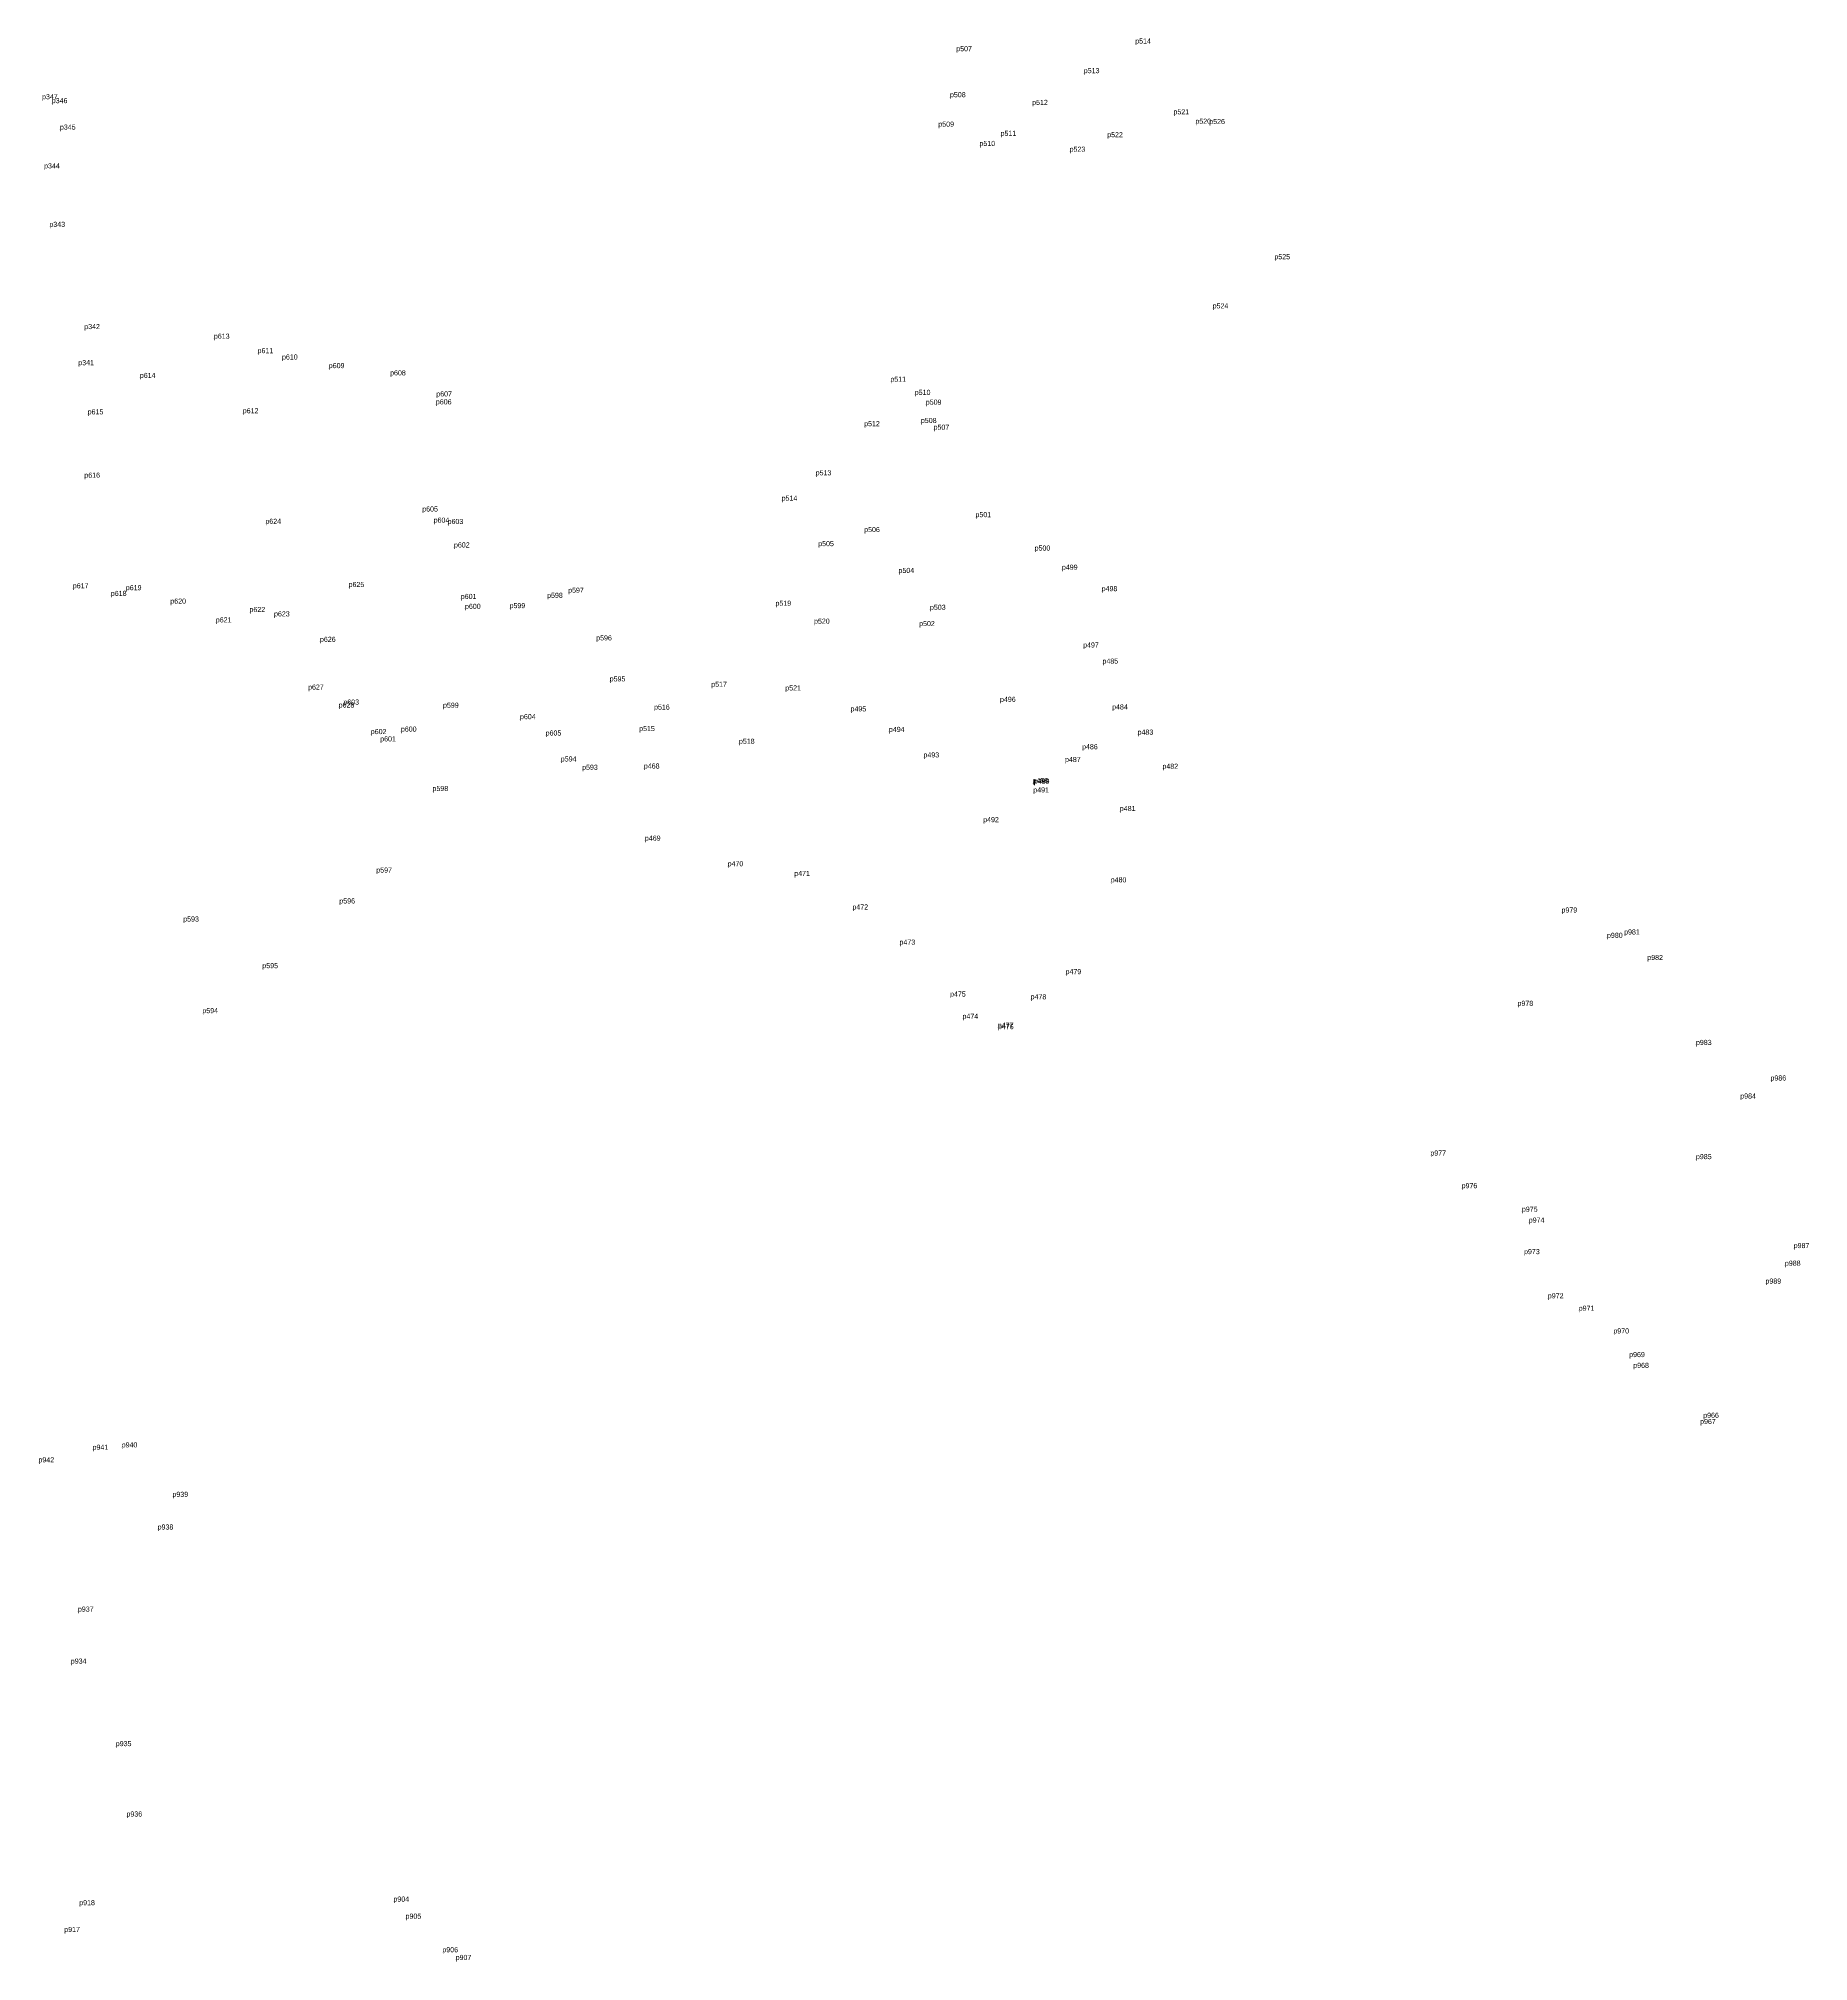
# Model space of a CAD drawing. Extents: x -2 to 54773767, y -1 to 183694297.
# Drawn here: x 544698 to 545322, y 1837140 to 1837818 of the extents above; entities that cross this region are included whole.
import ezdxf

# ---------------------------------------------------------------- set-up
doc = ezdxf.new("R2010")
doc.units = 0
doc.layers.add('Level 12', color=7, linetype='Continuous')
doc.layers.add('Level 7', color=7, linetype='Continuous')

msp = doc.modelspace()

# ---------------------------------------------------------------- linework, layer by layer
at = {"layer": 'Level 7'}
for p, q in [((545021.903, 1837813.829), (545021.903, 1837813.829)), ((545085.016, 1837816.532), (545085.016, 1837816.532)), ((545066.885, 1837806.086), (545066.885, 1837806.086)), ((544699.477, 1837796.867), (544699.477, 1837796.867)), ((544702.914, 1837795.502), (544702.914, 1837795.502)), ((545019.69, 1837797.599), (545019.69, 1837797.599)), ((545048.657, 1837794.877), (545048.657, 1837794.877)), ((545015.585, 1837787.201), (545015.585, 1837787.201)), ((545098.504, 1837791.551), (545098.504, 1837791.551)), ((545106.239, 1837788.241), (545106.239, 1837788.241)), ((545111.13, 1837788.127), (545111.13, 1837788.127)), ((544705.783, 1837786.161), (544705.783, 1837786.161)), ((545030.083, 1837780.395), (545030.083, 1837780.395)), ((545037.528, 1837783.961), (545037.528, 1837783.961)), ((545075.129, 1837783.476), (545075.129, 1837783.476)), ((545061.876, 1837778.36), (545061.876, 1837778.36)), ((544700.195, 1837772.482), (544700.195, 1837772.482)), ((544702.068, 1837751.859), (544702.068, 1837751.859)), ((545134.107, 1837740.432), (545134.107, 1837740.432)), ((545112.323, 1837723.094), (545112.323, 1837723.094)), ((544714.359, 1837715.784), (544714.359, 1837715.784)), ((544760.088, 1837712.393), (544760.088, 1837712.393)), ((544775.487, 1837707.298), (544775.487, 1837707.298)), ((544784.11, 1837705.048), (544784.11, 1837705.048)), ((544712.266, 1837703.045), (544712.266, 1837703.045)), ((544733.984, 1837698.553), (544733.984, 1837698.553)), ((544800.604, 1837702.008), (544800.604, 1837702.008)), ((544822.232, 1837699.457), (544822.232, 1837699.457)), ((544838.52, 1837692.03), (544838.52, 1837692.03)), ((544998.661, 1837697.212), (544998.661, 1837697.212)), ((545007.273, 1837692.565), (545007.273, 1837692.565)), ((544715.57, 1837685.699), (544715.57, 1837685.699)), ((544770.279, 1837686.091), (544770.279, 1837686.091)), ((544838.373, 1837689.227), (544838.373, 1837689.227)), ((545011.163, 1837689.118), (545011.163, 1837689.118)), ((544989.413, 1837681.528), (544989.413, 1837681.528)), ((545009.432, 1837682.66), (545009.432, 1837682.66)), ((545013.901, 1837680.281), (545013.901, 1837680.281)), ((544972.324, 1837664.189), (544972.324, 1837664.189)), ((544714.399, 1837663.345), (544714.399, 1837663.345)), ((544833.566, 1837651.421), (544833.566, 1837651.421)), ((544960.319, 1837655.244), (544960.319, 1837655.244)), ((544778.248, 1837647.07), (544778.248, 1837647.07)), ((544837.593, 1837647.487), (544837.593, 1837647.487)), ((544842.508, 1837647.022), (544842.508, 1837647.022)), ((544989.418, 1837644.164), (544989.418, 1837644.164)), ((545028.677, 1837649.432), (545028.677, 1837649.432)), ((544844.761, 1837638.732), (544844.761, 1837638.732)), ((544973.202, 1837639.21), (544973.202, 1837639.21)), ((545049.543, 1837637.641), (545049.543, 1837637.641)), ((545059.16, 1837630.877), (545059.16, 1837630.877)), ((544710.333, 1837624.338), (544710.333, 1837624.338)), ((544729.035, 1837623.657), (544729.035, 1837623.657)), ((544807.592, 1837624.785), (544807.592, 1837624.785)), ((545001.527, 1837629.744), (545001.527, 1837629.744)), ((544723.752, 1837621.645), (544723.752, 1837621.645)), ((544744.726, 1837618.909), (544744.726, 1837618.909)), ((544847.166, 1837620.569), (544847.166, 1837620.569)), ((544848.644, 1837617.079), (544848.644, 1837617.079)), ((544864.368, 1837617.331), (544864.368, 1837617.331)), ((544877.602, 1837620.963), (544877.602, 1837620.963)), ((544885.017, 1837622.767), (544885.017, 1837622.767)), ((544958.136, 1837618.174), (544958.136, 1837618.174)), ((545012.632, 1837616.748), (545012.632, 1837616.748)), ((545073.183, 1837623.322), (545073.183, 1837623.322)), ((544760.774, 1837612.288), (544760.774, 1837612.288)), ((544772.642, 1837615.964), (544772.642, 1837615.964)), ((544781.292, 1837614.415), (544781.292, 1837614.415)), ((544971.74, 1837611.841), (544971.74, 1837611.841)), ((545008.805, 1837611.003), (545008.805, 1837611.003)), ((544797.498, 1837605.435), (544797.498, 1837605.435)), ((544894.906, 1837605.954), (544894.906, 1837605.954)), ((545066.64, 1837603.44), (545066.64, 1837603.44)), ((545073.472, 1837597.753), (545073.472, 1837597.753)), ((544899.674, 1837591.49), (544899.674, 1837591.49)), ((544935.488, 1837589.583), (544935.488, 1837589.583)), ((544793.307, 1837588.581), (544793.307, 1837588.581)), ((544805.748, 1837583.302), (544805.748, 1837583.302)), ((544961.603, 1837588.29), (544961.603, 1837588.29)), ((545037.332, 1837584.266), (545037.332, 1837584.266)), ((544804.091, 1837582.244), (544804.091, 1837582.244)), ((544840.892, 1837582.19), (544840.892, 1837582.19)), ((544868.042, 1837578.158), (544868.042, 1837578.158)), ((544915.322, 1837581.538), (544915.322, 1837581.538)), ((544984.62, 1837580.907), (544984.62, 1837580.907)), ((545076.858, 1837581.588), (545076.858, 1837581.588)), ((544815.42, 1837572.89), (544815.42, 1837572.89)), ((544818.736, 1837570.311), (544818.736, 1837570.311)), ((544826.041, 1837573.764), (544826.041, 1837573.764)), ((544877.088, 1837572.387), (544877.088, 1837572.387)), ((544910.065, 1837573.96), (544910.065, 1837573.96)), ((544945.258, 1837569.472), (544945.258, 1837569.472)), ((544998.14, 1837573.649), (544998.14, 1837573.649)), ((545085.844, 1837572.701), (545085.844, 1837572.701)), ((544882.434, 1837563.227), (544882.434, 1837563.227)), ((545010.347, 1837564.665), (545010.347, 1837564.665)), ((545060.26, 1837563.039), (545060.26, 1837563.039)), ((545066.271, 1837567.55), (545066.271, 1837567.55)), ((544889.949, 1837560.298), (544889.949, 1837560.298)), ((544911.728, 1837560.749), (544911.728, 1837560.749)), ((545094.618, 1837560.657), (545094.618, 1837560.657)), ((544837.178, 1837552.814), (544837.178, 1837552.814)), ((545048.8, 1837555.602), (545048.8, 1837555.602)), ((545049.068, 1837552.316), (545049.068, 1837552.316)), ((545049.197, 1837555.392), (545049.197, 1837555.392)), ((545049.235, 1837555.4), (545049.235, 1837555.4)), ((545079.589, 1837545.755), (545079.589, 1837545.755)), ((544912.087, 1837535.292), (544912.087, 1837535.292)), ((545031.396, 1837541.813), (545031.396, 1837541.813)), ((544817.368, 1837524.029), (544817.368, 1837524.029)), ((544941.275, 1837526.257), (544941.275, 1837526.257)), ((544964.76, 1837522.844), (544964.76, 1837522.844)), ((545076.374, 1837520.586), (545076.374, 1837520.586)), ((544804.332, 1837513.133), (544804.332, 1837513.133)), ((544985.28, 1837511.002), (544985.28, 1837511.002)), ((545235.364, 1837509.936), (545235.364, 1837509.936)), ((544749.267, 1837506.767), (544749.267, 1837506.767)), ((545257.44, 1837502.194), (545257.44, 1837502.194)), ((545001.889, 1837498.6), (545001.889, 1837498.6)), ((545251.398, 1837501.002), (545251.398, 1837501.002)), ((544777.177, 1837490.308), (544777.177, 1837490.308)), ((545060.45, 1837488.184), (545060.45, 1837488.184)), ((545265.604, 1837493.191), (545265.604, 1837493.191)), ((544756.024, 1837474.428), (544756.024, 1837474.428)), ((545019.717, 1837480.289), (545019.717, 1837480.289)), ((545048.12, 1837479.325), (545048.12, 1837479.325)), ((545219.846, 1837477.015), (545219.846, 1837477.015)), ((545024.11, 1837472.458), (545024.11, 1837472.458)), ((545036.579, 1837469.304), (545036.579, 1837469.304)), ((545036.632, 1837468.789), (545036.632, 1837468.789)), ((545282.777, 1837463.219), (545282.777, 1837463.219)), ((545309.064, 1837450.67), (545309.064, 1837450.67)), ((545298.39, 1837444.314), (545298.39, 1837444.314)), ((545189.106, 1837424.193), (545189.106, 1837424.193)), ((545282.757, 1837422.93), (545282.757, 1837422.93)), ((545200.126, 1837412.665), (545200.126, 1837412.665)), ((545221.392, 1837404.383), (545221.392, 1837404.383)), ((545223.802, 1837400.533), (545223.802, 1837400.533)), ((545222.147, 1837389.413), (545222.147, 1837389.413)), ((545317.237, 1837391.544), (545317.237, 1837391.544)), ((545314.136, 1837385.317), (545314.136, 1837385.317)), ((545230.538, 1837373.807), (545230.538, 1837373.807)), ((545307.298, 1837379.015), (545307.298, 1837379.015)), ((545241.423, 1837369.444), (545241.423, 1837369.444)), ((545253.655, 1837361.427), (545253.655, 1837361.427)), ((545259.218, 1837353.083), (545259.218, 1837353.083)), ((545260.655, 1837349.294), (545260.655, 1837349.294)), ((545284.23, 1837329.469), (545284.23, 1837329.469)), ((545285.331, 1837331.674), (545285.331, 1837331.674)), ((544717.293, 1837320.389), (544717.293, 1837320.389)), ((544727.575, 1837321.223), (544727.575, 1837321.223)), ((544698.222, 1837315.962), (544698.222, 1837315.962)), ((544745.475, 1837303.771), (544745.475, 1837303.771)), ((544740.248, 1837292.251), (544740.248, 1837292.251)), ((544712.132, 1837263.279), (544712.132, 1837263.279)), ((544709.626, 1837244.935), (544709.626, 1837244.935)), ((544725.49, 1837215.826), (544725.49, 1837215.826)), ((544729.266, 1837190.988), (544729.266, 1837190.988)), ((544712.592, 1837159.703), (544712.592, 1837159.703)), ((544823.417, 1837160.974), (544823.417, 1837160.974)), ((544707.314, 1837150.243), (544707.314, 1837150.243)), ((544827.683, 1837154.94), (544827.683, 1837154.94)), ((544840.665, 1837143.105), (544840.665, 1837143.105)), ((544845.35, 1837140.377), (544845.35, 1837140.377))]:
    msp.add_line(p, q, dxfattribs=at)

# ---------------------------------------------------------------- texts
at = {"layer": 'Level 12'}
for s, p in [('p507', (545021.903, 1837813.829)), ('p514', (545085.016, 1837816.532)), ('p513', (545066.885, 1837806.086)), ('p347', (544699.477, 1837796.867)), ('p346', (544702.914, 1837795.502)), ('p508', (545019.69, 1837797.599)), ('p512', (545048.657, 1837794.877)), ('p521', (545098.504, 1837791.551)), ('p345', (544705.783, 1837786.161)), ('p509', (545015.585, 1837787.201)), ('p520', (545106.239, 1837788.241)), ('p526', (545111.13, 1837788.127)), ('p510', (545030.083, 1837780.395)), ('p511', (545037.528, 1837783.961)), ('p523', (545061.876, 1837778.36)), ('p522', (545075.129, 1837783.476)), ('p344', (544700.195, 1837772.482)), ('p343', (544702.068, 1837751.859)), ('p525', (545134.107, 1837740.432)), ('p524', (545112.323, 1837723.094)), ('p342', (544714.359, 1837715.784)), ('p613', (544760.088, 1837712.393)), ('p611', (544775.487, 1837707.298)), ('p610', (544784.11, 1837705.048)), ('p341', (544712.266, 1837703.045)), ('p614', (544733.984, 1837698.553)), ('p609', (544800.604, 1837702.008)), ('p608', (544822.232, 1837699.457)), ('p511', (544998.661, 1837697.212)), ('p607', (544838.52, 1837692.03)), ('p510', (545007.273, 1837692.565)), ('p615', (544715.57, 1837685.699)), ('p612', (544770.279, 1837686.091)), ('p606', (544838.373, 1837689.227)), ('p509', (545011.163, 1837689.118)), ('p512', (544989.413, 1837681.528)), ('p508', (545009.432, 1837682.66)), ('p507', (545013.901, 1837680.281)), ('p616', (544714.399, 1837663.345)), ('p513', (544972.324, 1837664.189)), ('p605', (544833.566, 1837651.421)), ('p514', (544960.319, 1837655.244)), ('p501', (545028.677, 1837649.432)), ('p624', (544778.248, 1837647.07)), ('p604', (544837.593, 1837647.487)), ('p603', (544842.508, 1837647.022)), ('p506', (544989.418, 1837644.164)), ('p602', (544844.761, 1837638.732)), ('p505', (544973.202, 1837639.21)), ('p500', (545049.543, 1837637.641)), ('p504', (545001.527, 1837629.744)), ('p499', (545059.16, 1837630.877)), ('p617', (544710.333, 1837624.338)), ('p618', (544723.752, 1837621.645)), ('p619', (544729.035, 1837623.657)), ('p625', (544807.592, 1837624.785)), ('p597', (544885.017, 1837622.767)), ('p498', (545073.183, 1837623.322)), ('p620', (544744.726, 1837618.909)), ('p622', (544772.642, 1837615.964)), ('p601', (544847.166, 1837620.569)), ('p600', (544848.644, 1837617.079)), ('p599', (544864.368, 1837617.331)), ('p598', (544877.602, 1837620.963)), ('p519', (544958.136, 1837618.174)), ('p503', (545012.632, 1837616.748)), ('p621', (544760.774, 1837612.288)), ('p623', (544781.292, 1837614.415)), ('p520', (544971.74, 1837611.841)), ('p502', (545008.805, 1837611.003)), ('p626', (544797.498, 1837605.435)), ('p596', (544894.906, 1837605.954)), ('p497', (545066.64, 1837603.44)), ('p485', (545073.472, 1837597.753)), ('p627', (544793.307, 1837588.581)), ('p595', (544899.674, 1837591.49)), ('p517', (544935.488, 1837589.583)), ('p521', (544961.603, 1837588.29)), ('p628', (544804.091, 1837582.244)), ('p603', (544805.748, 1837583.302)), ('p599', (544840.892, 1837582.19)), ('p516', (544915.322, 1837581.538)), ('p496', (545037.332, 1837584.266)), ('p484', (545076.858, 1837581.588)), ('p604', (544868.042, 1837578.158)), ('p495', (544984.62, 1837580.907)), ('p602', (544815.42, 1837572.89)), ('p601', (544818.736, 1837570.311)), ('p600', (544826.041, 1837573.764)), ('p605', (544877.088, 1837572.387)), ('p515', (544910.065, 1837573.96)), ('p518', (544945.258, 1837569.472)), ('p494', (544998.14, 1837573.649)), ('p486', (545066.271, 1837567.55)), ('p483', (545085.844, 1837572.701)), ('p594', (544882.434, 1837563.227)), ('p468', (544911.728, 1837560.749)), ('p493', (545010.347, 1837564.665)), ('p487', (545060.26, 1837563.039)), ('p482', (545094.618, 1837560.657)), ('p593', (544889.949, 1837560.298)), ('p488', (545048.8, 1837555.602)), ('p489', (545049.197, 1837555.392)), ('p490', (545049.235, 1837555.4)), ('p598', (544837.178, 1837552.814)), ('p491', (545049.068, 1837552.316)), ('p492', (545031.396, 1837541.813)), ('p481', (545079.589, 1837545.755)), ('p469', (544912.087, 1837535.292)), ('p597', (544817.368, 1837524.029)), ('p470', (544941.275, 1837526.257)), ('p471', (544964.76, 1837522.844)), ('p480', (545076.374, 1837520.586)), ('p596', (544804.332, 1837513.133)), ('p593', (544749.267, 1837506.767)), ('p472', (544985.28, 1837511.002)), ('p979', (545235.364, 1837509.936)), ('p980', (545251.398, 1837501.002)), ('p981', (545257.44, 1837502.194)), ('p473', (545001.889, 1837498.6)), ('p982', (545265.604, 1837493.191)), ('p595', (544777.177, 1837490.308)), ('p479', (545060.45, 1837488.184)), ('p475', (545019.717, 1837480.289)), ('p478', (545048.12, 1837479.325)), ('p594', (544756.024, 1837474.428)), ('p474', (545024.11, 1837472.458)), ('p978', (545219.846, 1837477.015)), ('p477', (545036.579, 1837469.304)), ('p476', (545036.632, 1837468.789)), ('p983', (545282.777, 1837463.219)), ('p986', (545309.064, 1837450.67)), ('p984', (545298.39, 1837444.314)), ('p977', (545189.106, 1837424.193)), ('p985', (545282.757, 1837422.93)), ('p976', (545200.126, 1837412.665)), ('p975', (545221.392, 1837404.383)), ('p974', (545223.802, 1837400.533)), ('p987', (545317.237, 1837391.544)), ('p973', (545222.147, 1837389.413)), ('p988', (545314.136, 1837385.317)), ('p989', (545307.298, 1837379.015)), ('p972', (545230.538, 1837373.807)), ('p971', (545241.423, 1837369.444)), ('p970', (545253.655, 1837361.427)), ('p969', (545259.218, 1837353.083)), ('p968', (545260.655, 1837349.294)), ('p966', (545285.331, 1837331.674)), ('p967', (545284.23, 1837329.469)), ('p941', (544717.293, 1837320.389)), ('p940', (544727.575, 1837321.223)), ('p942', (544698.222, 1837315.962)), ('p939', (544745.475, 1837303.771)), ('p938', (544740.248, 1837292.251)), ('p937', (544712.132, 1837263.279)), ('p934', (544709.626, 1837244.935)), ('p935', (544725.49, 1837215.826)), ('p936', (544729.266, 1837190.988)), ('p904', (544823.417, 1837160.974)), ('p918', (544712.592, 1837159.703)), ('p905', (544827.683, 1837154.94)), ('p917', (544707.314, 1837150.243)), ('p906', (544840.665, 1837143.105)), ('p907', (544845.35, 1837140.377))]:
    msp.add_text(s, height=1.8, dxfattribs=at).set_placement(p)

doc.saveas('drawing.dxf')
